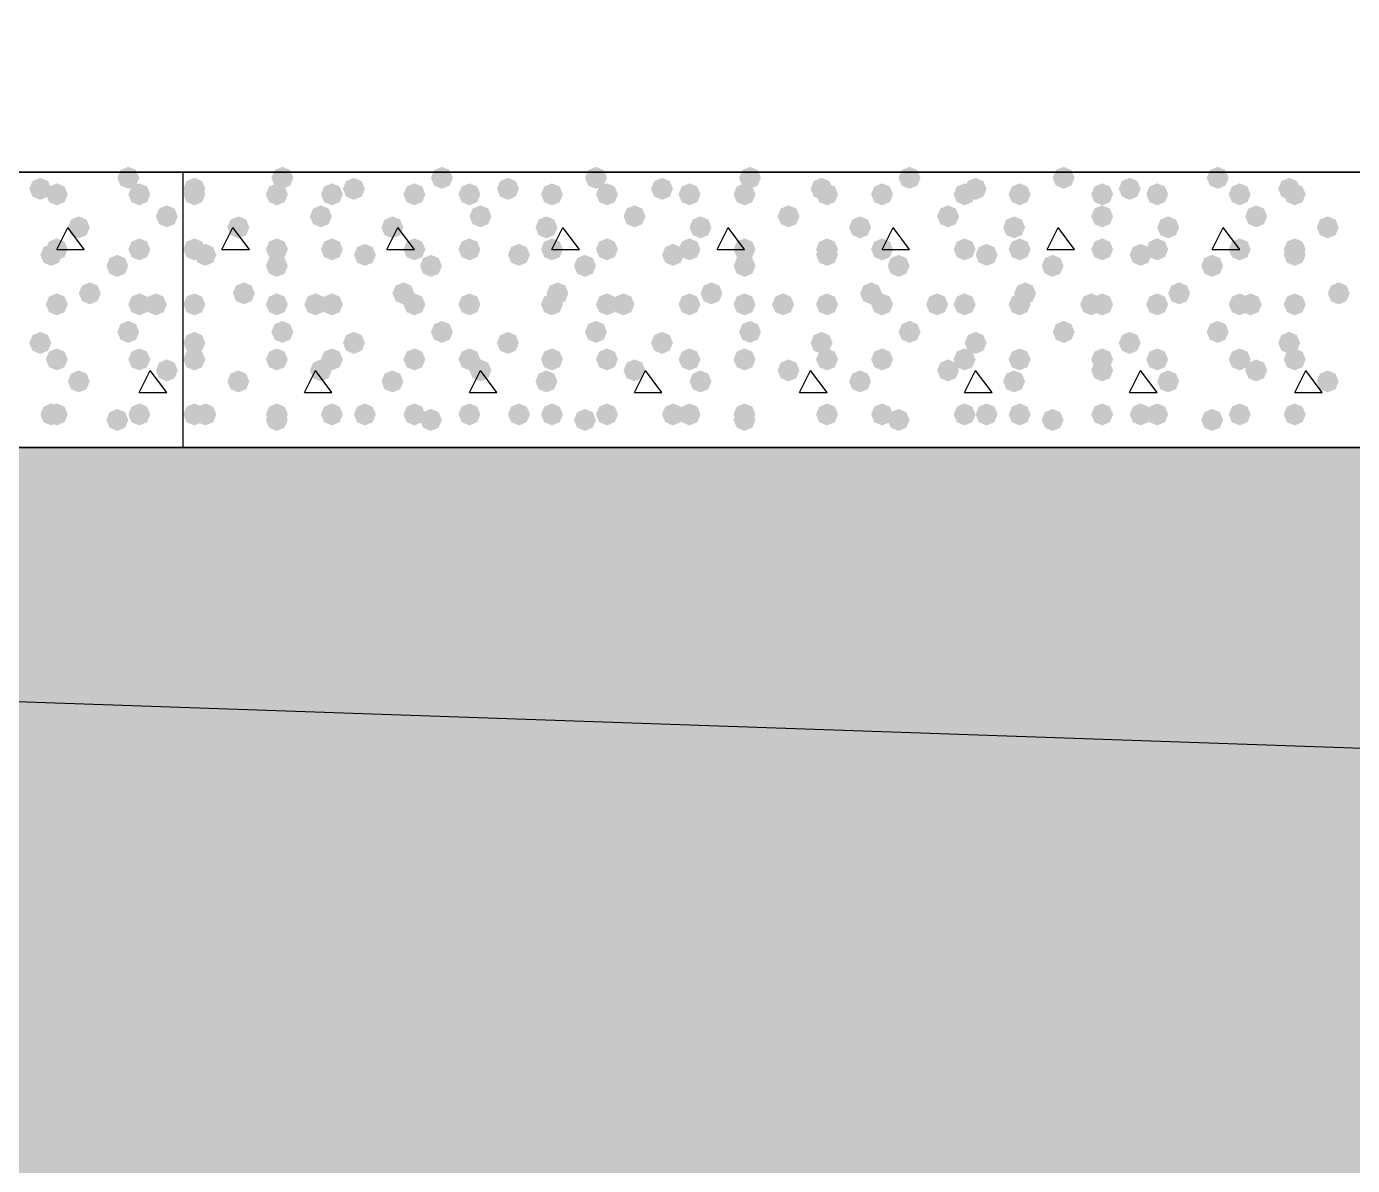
# Model space of a CAD drawing. Header units: millimetres. Extents: x 0 to 420, y 0 to 297.
# Drawn here: x 96.08 to 106.28, y 156.74 to 165.5 of the extents above; entities that cross this region are included whole.
import ezdxf

# ---------------------------------------------------------------- set-up
doc = ezdxf.new("R2010")
doc.units = ezdxf.units.MM
doc.layers.get('0').update_dxf_attribs({"linetype": 'CONTINUOUS'})

msp = doc.modelspace()

# ---------------------------------------------------------------- hatches: boundary and pattern name
at = {"true_color": 0x000007}
for points in [[(96.943333, 164.338), (96.918463, 164.278204), (96.858667, 164.253333), (96.798871, 164.278204), (96.774, 164.338), (96.798871, 164.397796), (96.858667, 164.422667), (96.918462, 164.397796)], [(96.266, 164.253333), (96.241129, 164.193537), (96.181333, 164.168667), (96.121537, 164.193537), (96.096667, 164.253333), (96.121537, 164.313129), (96.181333, 164.338), (96.241129, 164.313129)], [(96.393, 164.211), (96.368129, 164.151204), (96.308333, 164.126333), (96.248537, 164.151204), (96.223667, 164.211), (96.248537, 164.270796), (96.308333, 164.295667), (96.368129, 164.270796)], [(97.028, 164.211), (97.003129, 164.151204), (96.943333, 164.126333), (96.883537, 164.151204), (96.858667, 164.211), (96.883537, 164.270796), (96.943333, 164.295667), (97.003129, 164.270796)], [(97.239667, 164.041667), (97.214796, 163.981871), (97.155, 163.957), (97.095204, 163.981871), (97.070333, 164.041667), (97.095204, 164.101462), (97.155, 164.126333), (97.214796, 164.101463)], [(96.562333, 163.957), (96.537463, 163.897204), (96.477667, 163.872333), (96.417871, 163.897204), (96.393, 163.957), (96.417871, 164.016796), (96.477667, 164.041667), (96.537462, 164.016796)], [(96.393, 163.787667), (96.368129, 163.727871), (96.308333, 163.703), (96.248537, 163.727871), (96.223667, 163.787667), (96.248537, 163.847462), (96.308333, 163.872333), (96.368129, 163.847463)], [(97.028, 163.787667), (97.003129, 163.727871), (96.943333, 163.703), (96.883537, 163.727871), (96.858667, 163.787667), (96.883537, 163.847462), (96.943333, 163.872333), (97.003129, 163.847463)], [(96.350667, 163.745333), (96.325796, 163.685537), (96.266, 163.660667), (96.206204, 163.685537), (96.181333, 163.745333), (96.206204, 163.805129), (96.266, 163.83), (96.325796, 163.805129)], [(96.858667, 163.660667), (96.833796, 163.600871), (96.774, 163.576), (96.714204, 163.600871), (96.689333, 163.660667), (96.714204, 163.720462), (96.774, 163.745333), (96.833796, 163.720463)], [(96.393, 163.364333), (96.368129, 163.304537), (96.308333, 163.279667), (96.248537, 163.304537), (96.223667, 163.364333), (96.248537, 163.424129), (96.308333, 163.449), (96.368129, 163.424129)], [(96.647, 163.449), (96.622129, 163.389204), (96.562333, 163.364333), (96.502538, 163.389204), (96.477667, 163.449), (96.502537, 163.508796), (96.562333, 163.533667), (96.622129, 163.508796)], [(97.028, 163.364333), (97.003129, 163.304537), (96.943333, 163.279667), (96.883537, 163.304537), (96.858667, 163.364333), (96.883537, 163.424129), (96.943333, 163.449), (97.003129, 163.424129)], [(97.155, 163.364333), (97.130129, 163.304537), (97.070333, 163.279667), (97.010538, 163.304537), (96.985667, 163.364333), (97.010537, 163.424129), (97.070333, 163.449), (97.130129, 163.424129)], [(96.266, 163.068), (96.241129, 163.008204), (96.181333, 162.983333), (96.121537, 163.008204), (96.096667, 163.068), (96.121537, 163.127796), (96.181333, 163.152667), (96.241129, 163.127796)], [(96.943333, 163.152667), (96.918463, 163.092871), (96.858667, 163.068), (96.798871, 163.092871), (96.774, 163.152667), (96.798871, 163.212462), (96.858667, 163.237333), (96.918462, 163.212463)], [(96.393, 162.941), (96.368129, 162.881204), (96.308333, 162.856333), (96.248537, 162.881204), (96.223667, 162.941), (96.248537, 163.000796), (96.308333, 163.025667), (96.368129, 163.000796)], [(97.028, 162.941), (97.003129, 162.881204), (96.943333, 162.856333), (96.883537, 162.881204), (96.858667, 162.941), (96.883537, 163.000796), (96.943333, 163.025667), (97.003129, 163.000796)], [(97.239667, 162.856333), (97.214796, 162.796537), (97.155, 162.771667), (97.095204, 162.796537), (97.070333, 162.856333), (97.095204, 162.916129), (97.155, 162.941), (97.214796, 162.916129)], [(96.562333, 162.771667), (96.537463, 162.711871), (96.477667, 162.687), (96.417871, 162.711871), (96.393, 162.771667), (96.417871, 162.831462), (96.477667, 162.856333), (96.537462, 162.831463)], [(96.350667, 162.517667), (96.325796, 162.457871), (96.266, 162.433), (96.206204, 162.457871), (96.181333, 162.517667), (96.206204, 162.577462), (96.266, 162.602333), (96.325796, 162.577463)], [(96.393, 162.517667), (96.368129, 162.457871), (96.308333, 162.433), (96.248537, 162.457871), (96.223667, 162.517667), (96.248537, 162.577462), (96.308333, 162.602333), (96.368129, 162.577463)], [(96.858667, 162.475333), (96.833796, 162.415537), (96.774, 162.390667), (96.714204, 162.415537), (96.689333, 162.475333), (96.714204, 162.535129), (96.774, 162.56), (96.833796, 162.535129)], [(97.028, 162.517667), (97.003129, 162.457871), (96.943333, 162.433), (96.883537, 162.457871), (96.858667, 162.517667), (96.883537, 162.577462), (96.943333, 162.602333), (97.003129, 162.577463)]]:
    msp.add_hatch(color=0, dxfattribs=at).paths.add_polyline_path(points, flags=0)
at = {"true_color": 0x000008}
for points in [[(98.128667, 164.338), (98.103796, 164.278204), (98.044, 164.253333), (97.984204, 164.278204), (97.959333, 164.338), (97.984204, 164.397796), (98.044, 164.422667), (98.103796, 164.397796)], [(99.356333, 164.338), (99.331463, 164.278204), (99.271667, 164.253333), (99.211871, 164.278204), (99.187, 164.338), (99.211871, 164.397796), (99.271667, 164.422667), (99.331462, 164.397796)], [(100.541667, 164.338), (100.516796, 164.278204), (100.457, 164.253333), (100.397204, 164.278204), (100.372333, 164.338), (100.397204, 164.397796), (100.457, 164.422667), (100.516796, 164.397796)], [(101.727, 164.338), (101.702129, 164.278204), (101.642333, 164.253333), (101.582538, 164.278204), (101.557667, 164.338), (101.582537, 164.397796), (101.642333, 164.422667), (101.702129, 164.397796)], [(102.954667, 164.338), (102.929796, 164.278204), (102.87, 164.253333), (102.810204, 164.278204), (102.785333, 164.338), (102.810204, 164.397796), (102.87, 164.422667), (102.929796, 164.397796)], [(104.14, 164.338), (104.115129, 164.278204), (104.055333, 164.253333), (103.995538, 164.278204), (103.970667, 164.338), (103.995537, 164.397796), (104.055333, 164.422667), (104.115129, 164.397796)], [(105.325333, 164.338), (105.300463, 164.278204), (105.240667, 164.253333), (105.180871, 164.278204), (105.156, 164.338), (105.180871, 164.397796), (105.240667, 164.422667), (105.300462, 164.397796)], [(97.451333, 164.253333), (97.426463, 164.193537), (97.366667, 164.168667), (97.306871, 164.193537), (97.282, 164.253333), (97.306871, 164.313129), (97.366667, 164.338), (97.426462, 164.313129)], [(97.451333, 164.211), (97.426463, 164.151204), (97.366667, 164.126333), (97.306871, 164.151204), (97.282, 164.211), (97.306871, 164.270796), (97.366667, 164.295667), (97.426462, 164.270796)], [(98.086333, 164.211), (98.061462, 164.151204), (98.001667, 164.126333), (97.941871, 164.151204), (97.917, 164.211), (97.941871, 164.270796), (98.001667, 164.295667), (98.061462, 164.270796)], [(98.509667, 164.211), (98.484796, 164.151204), (98.425, 164.126333), (98.365204, 164.151204), (98.340333, 164.211), (98.365204, 164.270796), (98.425, 164.295667), (98.484796, 164.270796)], [(98.679, 164.253333), (98.654129, 164.193537), (98.594333, 164.168667), (98.534538, 164.193537), (98.509667, 164.253333), (98.534537, 164.313129), (98.594333, 164.338), (98.654129, 164.313129)], [(99.144667, 164.211), (99.119796, 164.151204), (99.06, 164.126333), (99.000204, 164.151204), (98.975333, 164.211), (99.000204, 164.270796), (99.06, 164.295667), (99.119796, 164.270796)], [(99.568, 164.211), (99.543129, 164.151204), (99.483333, 164.126333), (99.423537, 164.151204), (99.398667, 164.211), (99.423537, 164.270796), (99.483333, 164.295667), (99.543129, 164.270796)], [(99.864333, 164.253333), (99.839462, 164.193537), (99.779667, 164.168667), (99.719871, 164.193537), (99.695, 164.253333), (99.719871, 164.313129), (99.779667, 164.338), (99.839462, 164.313129)], [(100.203, 164.211), (100.178129, 164.151204), (100.118333, 164.126333), (100.058538, 164.151204), (100.033667, 164.211), (100.058537, 164.270796), (100.118333, 164.295667), (100.178129, 164.270796)], [(100.626333, 164.211), (100.601463, 164.151204), (100.541667, 164.126333), (100.481871, 164.151204), (100.457, 164.211), (100.481871, 164.270796), (100.541667, 164.295667), (100.601462, 164.270796)], [(101.049667, 164.253333), (101.024796, 164.193537), (100.965, 164.168667), (100.905204, 164.193537), (100.880333, 164.253333), (100.905204, 164.313129), (100.965, 164.338), (101.024796, 164.313129)], [(101.261333, 164.211), (101.236463, 164.151204), (101.176667, 164.126333), (101.116871, 164.151204), (101.092, 164.211), (101.116871, 164.270796), (101.176667, 164.295667), (101.236462, 164.270796)], [(101.684667, 164.211), (101.659796, 164.151204), (101.6, 164.126333), (101.540204, 164.151204), (101.515333, 164.211), (101.540204, 164.270796), (101.6, 164.295667), (101.659796, 164.270796)], [(102.277333, 164.253333), (102.252463, 164.193537), (102.192667, 164.168667), (102.132871, 164.193537), (102.108, 164.253333), (102.132871, 164.313129), (102.192667, 164.338), (102.252462, 164.313129)], [(102.319667, 164.211), (102.294796, 164.151204), (102.235, 164.126333), (102.175204, 164.151204), (102.150333, 164.211), (102.175204, 164.270796), (102.235, 164.295667), (102.294796, 164.270796)], [(102.743, 164.211), (102.718129, 164.151204), (102.658333, 164.126333), (102.598537, 164.151204), (102.573667, 164.211), (102.598537, 164.270796), (102.658333, 164.295667), (102.718129, 164.270796)], [(103.378, 164.211), (103.353129, 164.151204), (103.293333, 164.126333), (103.233538, 164.151204), (103.208667, 164.211), (103.233537, 164.270796), (103.293333, 164.295667), (103.353129, 164.270796)], [(103.462667, 164.253333), (103.437796, 164.193537), (103.378, 164.168667), (103.318204, 164.193537), (103.293333, 164.253333), (103.318204, 164.313129), (103.378, 164.338), (103.437796, 164.313129)], [(103.801333, 164.211), (103.776462, 164.151204), (103.716667, 164.126333), (103.656871, 164.151204), (103.632, 164.211), (103.656871, 164.270796), (103.716667, 164.295667), (103.776462, 164.270796)], [(104.436333, 164.211), (104.411463, 164.151204), (104.351667, 164.126333), (104.291871, 164.151204), (104.267, 164.211), (104.291871, 164.270796), (104.351667, 164.295667), (104.411462, 164.270796)], [(104.648, 164.253333), (104.623129, 164.193537), (104.563333, 164.168667), (104.503537, 164.193537), (104.478667, 164.253333), (104.503537, 164.313129), (104.563333, 164.338), (104.623129, 164.313129)], [(104.859667, 164.211), (104.834796, 164.151204), (104.775, 164.126333), (104.715204, 164.151204), (104.690333, 164.211), (104.715204, 164.270796), (104.775, 164.295667), (104.834796, 164.270796)], [(105.494667, 164.211), (105.469796, 164.151204), (105.41, 164.126333), (105.350204, 164.151204), (105.325333, 164.211), (105.350204, 164.270796), (105.41, 164.295667), (105.469796, 164.270796)], [(105.875667, 164.253333), (105.850796, 164.193537), (105.791, 164.168667), (105.731204, 164.193537), (105.706333, 164.253333), (105.731204, 164.313129), (105.791, 164.338), (105.850796, 164.313129)], [(105.918, 164.211), (105.893129, 164.151204), (105.833333, 164.126333), (105.773537, 164.151204), (105.748667, 164.211), (105.773537, 164.270796), (105.833333, 164.295667), (105.893129, 164.270796)], [(98.425, 164.041667), (98.400129, 163.981871), (98.340333, 163.957), (98.280538, 163.981871), (98.255667, 164.041667), (98.280537, 164.101462), (98.340333, 164.126333), (98.400129, 164.101463)], [(99.652667, 164.041667), (99.627796, 163.981871), (99.568, 163.957), (99.508204, 163.981871), (99.483333, 164.041667), (99.508204, 164.101462), (99.568, 164.126333), (99.627796, 164.101463)], [(100.838, 164.041667), (100.813129, 163.981871), (100.753333, 163.957), (100.693537, 163.981871), (100.668667, 164.041667), (100.693537, 164.101462), (100.753333, 164.126333), (100.813129, 164.101463)], [(102.023333, 164.041667), (101.998463, 163.981871), (101.938667, 163.957), (101.878871, 163.981871), (101.854, 164.041667), (101.878871, 164.101462), (101.938667, 164.126333), (101.998462, 164.101463)], [(103.251, 164.041667), (103.226129, 163.981871), (103.166333, 163.957), (103.106537, 163.981871), (103.081667, 164.041667), (103.106537, 164.101462), (103.166333, 164.126333), (103.226129, 164.101463)], [(104.436333, 164.041667), (104.411463, 163.981871), (104.351667, 163.957), (104.291871, 163.981871), (104.267, 164.041667), (104.291871, 164.101462), (104.351667, 164.126333), (104.411462, 164.101463)], [(105.621667, 164.041667), (105.596796, 163.981871), (105.537, 163.957), (105.477204, 163.981871), (105.452333, 164.041667), (105.477204, 164.101462), (105.537, 164.126333), (105.596796, 164.101463)], [(97.79, 163.957), (97.765129, 163.897204), (97.705333, 163.872333), (97.645538, 163.897204), (97.620667, 163.957), (97.645537, 164.016796), (97.705333, 164.041667), (97.765129, 164.016796)], [(98.975333, 163.957), (98.950463, 163.897204), (98.890667, 163.872333), (98.830871, 163.897204), (98.806, 163.957), (98.830871, 164.016796), (98.890667, 164.041667), (98.950462, 164.016796)], [(100.160667, 163.957), (100.135796, 163.897204), (100.076, 163.872333), (100.016204, 163.897204), (99.991333, 163.957), (100.016204, 164.016796), (100.076, 164.041667), (100.135796, 164.016796)], [(101.346, 163.957), (101.321129, 163.897204), (101.261333, 163.872333), (101.201537, 163.897204), (101.176667, 163.957), (101.201537, 164.016796), (101.261333, 164.041667), (101.321129, 164.016796)], [(102.573667, 163.957), (102.548796, 163.897204), (102.489, 163.872333), (102.429204, 163.897204), (102.404333, 163.957), (102.429204, 164.016796), (102.489, 164.041667), (102.548796, 164.016796)], [(103.759, 163.957), (103.734129, 163.897204), (103.674333, 163.872333), (103.614538, 163.897204), (103.589667, 163.957), (103.614537, 164.016796), (103.674333, 164.041667), (103.734129, 164.016796)], [(104.944333, 163.957), (104.919462, 163.897204), (104.859667, 163.872333), (104.799871, 163.897204), (104.775, 163.957), (104.799871, 164.016796), (104.859667, 164.041667), (104.919462, 164.016796)], [(106.172, 163.957), (106.147129, 163.897204), (106.087333, 163.872333), (106.027538, 163.897204), (106.002667, 163.957), (106.027537, 164.016796), (106.087333, 164.041667), (106.147129, 164.016796)], [(97.451333, 163.787667), (97.426463, 163.727871), (97.366667, 163.703), (97.306871, 163.727871), (97.282, 163.787667), (97.306871, 163.847462), (97.366667, 163.872333), (97.426462, 163.847463)], [(98.086333, 163.787667), (98.061462, 163.727871), (98.001667, 163.703), (97.941871, 163.727871), (97.917, 163.787667), (97.941871, 163.847462), (98.001667, 163.872333), (98.061462, 163.847463)], [(98.509667, 163.787667), (98.484796, 163.727871), (98.425, 163.703), (98.365204, 163.727871), (98.340333, 163.787667), (98.365204, 163.847462), (98.425, 163.872333), (98.484796, 163.847463)], [(99.144667, 163.787667), (99.119796, 163.727871), (99.06, 163.703), (99.000204, 163.727871), (98.975333, 163.787667), (99.000204, 163.847462), (99.06, 163.872333), (99.119796, 163.847463)], [(99.568, 163.787667), (99.543129, 163.727871), (99.483333, 163.703), (99.423537, 163.727871), (99.398667, 163.787667), (99.423537, 163.847462), (99.483333, 163.872333), (99.543129, 163.847463)], [(100.203, 163.787667), (100.178129, 163.727871), (100.118333, 163.703), (100.058538, 163.727871), (100.033667, 163.787667), (100.058537, 163.847462), (100.118333, 163.872333), (100.178129, 163.847463)], [(100.626333, 163.787667), (100.601463, 163.727871), (100.541667, 163.703), (100.481871, 163.727871), (100.457, 163.787667), (100.481871, 163.847462), (100.541667, 163.872333), (100.601462, 163.847463)], [(101.261333, 163.787667), (101.236463, 163.727871), (101.176667, 163.703), (101.116871, 163.727871), (101.092, 163.787667), (101.116871, 163.847462), (101.176667, 163.872333), (101.236462, 163.847463)], [(101.684667, 163.787667), (101.659796, 163.727871), (101.6, 163.703), (101.540204, 163.727871), (101.515333, 163.787667), (101.540204, 163.847462), (101.6, 163.872333), (101.659796, 163.847463)], [(102.319667, 163.787667), (102.294796, 163.727871), (102.235, 163.703), (102.175204, 163.727871), (102.150333, 163.787667), (102.175204, 163.847462), (102.235, 163.872333), (102.294796, 163.847463)], [(102.743, 163.787667), (102.718129, 163.727871), (102.658333, 163.703), (102.598537, 163.727871), (102.573667, 163.787667), (102.598537, 163.847462), (102.658333, 163.872333), (102.718129, 163.847463)], [(103.378, 163.787667), (103.353129, 163.727871), (103.293333, 163.703), (103.233538, 163.727871), (103.208667, 163.787667), (103.233537, 163.847462), (103.293333, 163.872333), (103.353129, 163.847463)], [(103.801333, 163.787667), (103.776462, 163.727871), (103.716667, 163.703), (103.656871, 163.727871), (103.632, 163.787667), (103.656871, 163.847462), (103.716667, 163.872333), (103.776462, 163.847463)], [(104.436333, 163.787667), (104.411463, 163.727871), (104.351667, 163.703), (104.291871, 163.727871), (104.267, 163.787667), (104.291871, 163.847462), (104.351667, 163.872333), (104.411462, 163.847463)], [(104.859667, 163.787667), (104.834796, 163.727871), (104.775, 163.703), (104.715204, 163.727871), (104.690333, 163.787667), (104.715204, 163.847462), (104.775, 163.872333), (104.834796, 163.847463)], [(105.494667, 163.787667), (105.469796, 163.727871), (105.41, 163.703), (105.350204, 163.727871), (105.325333, 163.787667), (105.350204, 163.847462), (105.41, 163.872333), (105.469796, 163.847463)], [(105.918, 163.787667), (105.893129, 163.727871), (105.833333, 163.703), (105.773537, 163.727871), (105.748667, 163.787667), (105.773537, 163.847462), (105.833333, 163.872333), (105.893129, 163.847463)], [(97.536, 163.745333), (97.511129, 163.685537), (97.451333, 163.660667), (97.391537, 163.685537), (97.366667, 163.745333), (97.391537, 163.805129), (97.451333, 163.83), (97.511129, 163.805129)], [(98.763667, 163.745333), (98.738796, 163.685537), (98.679, 163.660667), (98.619204, 163.685537), (98.594333, 163.745333), (98.619204, 163.805129), (98.679, 163.83), (98.738796, 163.805129)], [(99.949, 163.745333), (99.924129, 163.685537), (99.864333, 163.660667), (99.804538, 163.685537), (99.779667, 163.745333), (99.804537, 163.805129), (99.864333, 163.83), (99.924129, 163.805129)], [(101.134333, 163.745333), (101.109462, 163.685537), (101.049667, 163.660667), (100.989871, 163.685537), (100.965, 163.745333), (100.989871, 163.805129), (101.049667, 163.83), (101.109462, 163.805129)], [(102.319667, 163.745333), (102.294796, 163.685537), (102.235, 163.660667), (102.175204, 163.685537), (102.150333, 163.745333), (102.175204, 163.805129), (102.235, 163.83), (102.294796, 163.805129)], [(103.547333, 163.745333), (103.522463, 163.685537), (103.462667, 163.660667), (103.402871, 163.685537), (103.378, 163.745333), (103.402871, 163.805129), (103.462667, 163.83), (103.522462, 163.805129)], [(104.732667, 163.745333), (104.707796, 163.685537), (104.648, 163.660667), (104.588204, 163.685537), (104.563333, 163.745333), (104.588204, 163.805129), (104.648, 163.83), (104.707796, 163.805129)], [(105.918, 163.745333), (105.893129, 163.685537), (105.833333, 163.660667), (105.773537, 163.685537), (105.748667, 163.745333), (105.773537, 163.805129), (105.833333, 163.83), (105.893129, 163.805129)], [(98.086333, 163.660667), (98.061462, 163.600871), (98.001667, 163.576), (97.941871, 163.600871), (97.917, 163.660667), (97.941871, 163.720462), (98.001667, 163.745333), (98.061462, 163.720463)], [(99.271667, 163.660667), (99.246796, 163.600871), (99.187, 163.576), (99.127204, 163.600871), (99.102333, 163.660667), (99.127204, 163.720462), (99.187, 163.745333), (99.246796, 163.720463)], [(100.457, 163.660667), (100.432129, 163.600871), (100.372333, 163.576), (100.312538, 163.600871), (100.287667, 163.660667), (100.312537, 163.720462), (100.372333, 163.745333), (100.432129, 163.720463)], [(101.684667, 163.660667), (101.659796, 163.600871), (101.6, 163.576), (101.540204, 163.600871), (101.515333, 163.660667), (101.540204, 163.720462), (101.6, 163.745333), (101.659796, 163.720463)], [(102.87, 163.660667), (102.845129, 163.600871), (102.785333, 163.576), (102.725538, 163.600871), (102.700667, 163.660667), (102.725537, 163.720462), (102.785333, 163.745333), (102.845129, 163.720463)], [(104.055333, 163.660667), (104.030463, 163.600871), (103.970667, 163.576), (103.910871, 163.600871), (103.886, 163.660667), (103.910871, 163.720462), (103.970667, 163.745333), (104.030462, 163.720463)], [(105.283, 163.660667), (105.258129, 163.600871), (105.198333, 163.576), (105.138538, 163.600871), (105.113667, 163.660667), (105.138537, 163.720462), (105.198333, 163.745333), (105.258129, 163.720463)], [(97.451333, 163.364333), (97.426463, 163.304537), (97.366667, 163.279667), (97.306871, 163.304537), (97.282, 163.364333), (97.306871, 163.424129), (97.366667, 163.449), (97.426462, 163.424129)], [(97.832333, 163.449), (97.807463, 163.389204), (97.747667, 163.364333), (97.687871, 163.389204), (97.663, 163.449), (97.687871, 163.508796), (97.747667, 163.533667), (97.807462, 163.508796)], [(98.086333, 163.364333), (98.061462, 163.304537), (98.001667, 163.279667), (97.941871, 163.304537), (97.917, 163.364333), (97.941871, 163.424129), (98.001667, 163.449), (98.061462, 163.424129)], [(98.382667, 163.364333), (98.357796, 163.304537), (98.298, 163.279667), (98.238204, 163.304537), (98.213333, 163.364333), (98.238204, 163.424129), (98.298, 163.449), (98.357796, 163.424129)], [(98.509667, 163.364333), (98.484796, 163.304537), (98.425, 163.279667), (98.365204, 163.304537), (98.340333, 163.364333), (98.365204, 163.424129), (98.425, 163.449), (98.484796, 163.424129)], [(99.06, 163.449), (99.035129, 163.389204), (98.975333, 163.364333), (98.915538, 163.389204), (98.890667, 163.449), (98.915537, 163.508796), (98.975333, 163.533667), (99.035129, 163.508796)], [(99.144667, 163.364333), (99.119796, 163.304537), (99.06, 163.279667), (99.000204, 163.304537), (98.975333, 163.364333), (99.000204, 163.424129), (99.06, 163.449), (99.119796, 163.424129)], [(99.568, 163.364333), (99.543129, 163.304537), (99.483333, 163.279667), (99.423537, 163.304537), (99.398667, 163.364333), (99.423537, 163.424129), (99.483333, 163.449), (99.543129, 163.424129)], [(99.568, 163.364333), (99.543129, 163.304537), (99.483333, 163.279667), (99.423537, 163.304537), (99.398667, 163.364333), (99.423537, 163.424129), (99.483333, 163.449), (99.543129, 163.424129)], [(100.203, 163.364333), (100.178129, 163.304537), (100.118333, 163.279667), (100.058538, 163.304537), (100.033667, 163.364333), (100.058537, 163.424129), (100.118333, 163.449), (100.178129, 163.424129)], [(100.245333, 163.449), (100.220463, 163.389204), (100.160667, 163.364333), (100.100871, 163.389204), (100.076, 163.449), (100.100871, 163.508796), (100.160667, 163.533667), (100.220462, 163.508796)], [(100.626333, 163.364333), (100.601463, 163.304537), (100.541667, 163.279667), (100.481871, 163.304537), (100.457, 163.364333), (100.481871, 163.424129), (100.541667, 163.449), (100.601462, 163.424129)], [(100.753333, 163.364333), (100.728463, 163.304537), (100.668667, 163.279667), (100.608871, 163.304537), (100.584, 163.364333), (100.608871, 163.424129), (100.668667, 163.449), (100.728462, 163.424129)], [(101.261333, 163.364333), (101.236463, 163.304537), (101.176667, 163.279667), (101.116871, 163.304537), (101.092, 163.364333), (101.116871, 163.424129), (101.176667, 163.449), (101.236462, 163.424129)], [(101.430667, 163.449), (101.405796, 163.389204), (101.346, 163.364333), (101.286204, 163.389204), (101.261333, 163.449), (101.286204, 163.508796), (101.346, 163.533667), (101.405796, 163.508796)], [(101.684667, 163.364333), (101.659796, 163.304537), (101.6, 163.279667), (101.540204, 163.304537), (101.515333, 163.364333), (101.540204, 163.424129), (101.6, 163.449), (101.659796, 163.424129)], [(101.981, 163.364333), (101.956129, 163.304537), (101.896333, 163.279667), (101.836537, 163.304537), (101.811667, 163.364333), (101.836537, 163.424129), (101.896333, 163.449), (101.956129, 163.424129)], [(102.319667, 163.364333), (102.294796, 163.304537), (102.235, 163.279667), (102.175204, 163.304537), (102.150333, 163.364333), (102.175204, 163.424129), (102.235, 163.449), (102.294796, 163.424129)], [(102.658333, 163.449), (102.633463, 163.389204), (102.573667, 163.364333), (102.513871, 163.389204), (102.489, 163.449), (102.513871, 163.508796), (102.573667, 163.533667), (102.633462, 163.508796)], [(102.743, 163.364333), (102.718129, 163.304537), (102.658333, 163.279667), (102.598537, 163.304537), (102.573667, 163.364333), (102.598537, 163.424129), (102.658333, 163.449), (102.718129, 163.424129)], [(103.166333, 163.364333), (103.141462, 163.304537), (103.081667, 163.279667), (103.021871, 163.304537), (102.997, 163.364333), (103.021871, 163.424129), (103.081667, 163.449), (103.141462, 163.424129)], [(103.378, 163.364333), (103.353129, 163.304537), (103.293333, 163.279667), (103.233538, 163.304537), (103.208667, 163.364333), (103.233537, 163.424129), (103.293333, 163.449), (103.353129, 163.424129)], [(103.801333, 163.364333), (103.776462, 163.304537), (103.716667, 163.279667), (103.656871, 163.304537), (103.632, 163.364333), (103.656871, 163.424129), (103.716667, 163.449), (103.776462, 163.424129)], [(103.843667, 163.449), (103.818796, 163.389204), (103.759, 163.364333), (103.699204, 163.389204), (103.674333, 163.449), (103.699204, 163.508796), (103.759, 163.533667), (103.818796, 163.508796)], [(104.351667, 163.364333), (104.326796, 163.304537), (104.267, 163.279667), (104.207204, 163.304537), (104.182333, 163.364333), (104.207204, 163.424129), (104.267, 163.449), (104.326796, 163.424129)], [(104.436333, 163.364333), (104.411463, 163.304537), (104.351667, 163.279667), (104.291871, 163.304537), (104.267, 163.364333), (104.291871, 163.424129), (104.351667, 163.449), (104.411462, 163.424129)], [(104.859667, 163.364333), (104.834796, 163.304537), (104.775, 163.279667), (104.715204, 163.304537), (104.690333, 163.364333), (104.715204, 163.424129), (104.775, 163.449), (104.834796, 163.424129)], [(105.029, 163.449), (105.004129, 163.389204), (104.944333, 163.364333), (104.884538, 163.389204), (104.859667, 163.449), (104.884537, 163.508796), (104.944333, 163.533667), (105.004129, 163.508796)], [(105.494667, 163.364333), (105.469796, 163.304537), (105.41, 163.279667), (105.350204, 163.304537), (105.325333, 163.364333), (105.350204, 163.424129), (105.41, 163.449), (105.469796, 163.424129)], [(105.579333, 163.364333), (105.554462, 163.304537), (105.494667, 163.279667), (105.434871, 163.304537), (105.41, 163.364333), (105.434871, 163.424129), (105.494667, 163.449), (105.554462, 163.424129)], [(105.918, 163.364333), (105.893129, 163.304537), (105.833333, 163.279667), (105.773537, 163.304537), (105.748667, 163.364333), (105.773537, 163.424129), (105.833333, 163.449), (105.893129, 163.424129)], [(106.256667, 163.449), (106.231796, 163.389204), (106.172, 163.364333), (106.112204, 163.389204), (106.087333, 163.449), (106.112204, 163.508796), (106.172, 163.533667), (106.231796, 163.508796)], [(97.451333, 163.068), (97.426463, 163.008204), (97.366667, 162.983333), (97.306871, 163.008204), (97.282, 163.068), (97.306871, 163.127796), (97.366667, 163.152667), (97.426462, 163.127796)], [(98.128667, 163.152667), (98.103796, 163.092871), (98.044, 163.068), (97.984204, 163.092871), (97.959333, 163.152667), (97.984204, 163.212462), (98.044, 163.237333), (98.103796, 163.212463)], [(98.679, 163.068), (98.654129, 163.008204), (98.594333, 162.983333), (98.534538, 163.008204), (98.509667, 163.068), (98.534537, 163.127796), (98.594333, 163.152667), (98.654129, 163.127796)], [(99.356333, 163.152667), (99.331463, 163.092871), (99.271667, 163.068), (99.211871, 163.092871), (99.187, 163.152667), (99.211871, 163.212462), (99.271667, 163.237333), (99.331462, 163.212463)], [(99.864333, 163.068), (99.839462, 163.008204), (99.779667, 162.983333), (99.719871, 163.008204), (99.695, 163.068), (99.719871, 163.127796), (99.779667, 163.152667), (99.839462, 163.127796)], [(100.541667, 163.152667), (100.516796, 163.092871), (100.457, 163.068), (100.397204, 163.092871), (100.372333, 163.152667), (100.397204, 163.212462), (100.457, 163.237333), (100.516796, 163.212463)], [(101.049667, 163.068), (101.024796, 163.008204), (100.965, 162.983333), (100.905204, 163.008204), (100.880333, 163.068), (100.905204, 163.127796), (100.965, 163.152667), (101.024796, 163.127796)], [(101.727, 163.152667), (101.702129, 163.092871), (101.642333, 163.068), (101.582538, 163.092871), (101.557667, 163.152667), (101.582537, 163.212462), (101.642333, 163.237333), (101.702129, 163.212463)], [(102.277333, 163.068), (102.252463, 163.008204), (102.192667, 162.983333), (102.132871, 163.008204), (102.108, 163.068), (102.132871, 163.127796), (102.192667, 163.152667), (102.252462, 163.127796)], [(102.954667, 163.152667), (102.929796, 163.092871), (102.87, 163.068), (102.810204, 163.092871), (102.785333, 163.152667), (102.810204, 163.212462), (102.87, 163.237333), (102.929796, 163.212463)], [(103.462667, 163.068), (103.437796, 163.008204), (103.378, 162.983333), (103.318204, 163.008204), (103.293333, 163.068), (103.318204, 163.127796), (103.378, 163.152667), (103.437796, 163.127796)], [(104.14, 163.152667), (104.115129, 163.092871), (104.055333, 163.068), (103.995538, 163.092871), (103.970667, 163.152667), (103.995537, 163.212462), (104.055333, 163.237333), (104.115129, 163.212463)], [(104.648, 163.068), (104.623129, 163.008204), (104.563333, 162.983333), (104.503537, 163.008204), (104.478667, 163.068), (104.503537, 163.127796), (104.563333, 163.152667), (104.623129, 163.127796)], [(105.325333, 163.152667), (105.300463, 163.092871), (105.240667, 163.068), (105.180871, 163.092871), (105.156, 163.152667), (105.180871, 163.212462), (105.240667, 163.237333), (105.300462, 163.212463)], [(105.875667, 163.068), (105.850796, 163.008204), (105.791, 162.983333), (105.731204, 163.008204), (105.706333, 163.068), (105.731204, 163.127796), (105.791, 163.152667), (105.850796, 163.127796)], [(97.451333, 162.941), (97.426463, 162.881204), (97.366667, 162.856333), (97.306871, 162.881204), (97.282, 162.941), (97.306871, 163.000796), (97.366667, 163.025667), (97.426462, 163.000796)], [(98.086333, 162.941), (98.061462, 162.881204), (98.001667, 162.856333), (97.941871, 162.881204), (97.917, 162.941), (97.941871, 163.000796), (98.001667, 163.025667), (98.061462, 163.000796)], [(98.425, 162.856333), (98.400129, 162.796537), (98.340333, 162.771667), (98.280538, 162.796537), (98.255667, 162.856333), (98.280537, 162.916129), (98.340333, 162.941), (98.400129, 162.916129)], [(98.509667, 162.941), (98.484796, 162.881204), (98.425, 162.856333), (98.365204, 162.881204), (98.340333, 162.941), (98.365204, 163.000796), (98.425, 163.025667), (98.484796, 163.000796)], [(99.144667, 162.941), (99.119796, 162.881204), (99.06, 162.856333), (99.000204, 162.881204), (98.975333, 162.941), (99.000204, 163.000796), (99.06, 163.025667), (99.119796, 163.000796)], [(99.568, 162.941), (99.543129, 162.881204), (99.483333, 162.856333), (99.423537, 162.881204), (99.398667, 162.941), (99.423537, 163.000796), (99.483333, 163.025667), (99.543129, 163.000796)], [(99.652667, 162.856333), (99.627796, 162.796537), (99.568, 162.771667), (99.508204, 162.796537), (99.483333, 162.856333), (99.508204, 162.916129), (99.568, 162.941), (99.627796, 162.916129)], [(100.203, 162.941), (100.178129, 162.881204), (100.118333, 162.856333), (100.058538, 162.881204), (100.033667, 162.941), (100.058537, 163.000796), (100.118333, 163.025667), (100.178129, 163.000796)], [(100.626333, 162.941), (100.601463, 162.881204), (100.541667, 162.856333), (100.481871, 162.881204), (100.457, 162.941), (100.481871, 163.000796), (100.541667, 163.025667), (100.601462, 163.000796)], [(100.838, 162.856333), (100.813129, 162.796537), (100.753333, 162.771667), (100.693537, 162.796537), (100.668667, 162.856333), (100.693537, 162.916129), (100.753333, 162.941), (100.813129, 162.916129)], [(101.261333, 162.941), (101.236463, 162.881204), (101.176667, 162.856333), (101.116871, 162.881204), (101.092, 162.941), (101.116871, 163.000796), (101.176667, 163.025667), (101.236462, 163.000796)], [(101.684667, 162.941), (101.659796, 162.881204), (101.6, 162.856333), (101.540204, 162.881204), (101.515333, 162.941), (101.540204, 163.000796), (101.6, 163.025667), (101.659796, 163.000796)], [(102.023333, 162.856333), (101.998463, 162.796537), (101.938667, 162.771667), (101.878871, 162.796537), (101.854, 162.856333), (101.878871, 162.916129), (101.938667, 162.941), (101.998462, 162.916129)], [(102.319667, 162.941), (102.294796, 162.881204), (102.235, 162.856333), (102.175204, 162.881204), (102.150333, 162.941), (102.175204, 163.000796), (102.235, 163.025667), (102.294796, 163.000796)], [(102.743, 162.941), (102.718129, 162.881204), (102.658333, 162.856333), (102.598537, 162.881204), (102.573667, 162.941), (102.598537, 163.000796), (102.658333, 163.025667), (102.718129, 163.000796)], [(103.251, 162.856333), (103.226129, 162.796537), (103.166333, 162.771667), (103.106537, 162.796537), (103.081667, 162.856333), (103.106537, 162.916129), (103.166333, 162.941), (103.226129, 162.916129)], [(103.378, 162.941), (103.353129, 162.881204), (103.293333, 162.856333), (103.233538, 162.881204), (103.208667, 162.941), (103.233537, 163.000796), (103.293333, 163.025667), (103.353129, 163.000796)], [(103.801333, 162.941), (103.776462, 162.881204), (103.716667, 162.856333), (103.656871, 162.881204), (103.632, 162.941), (103.656871, 163.000796), (103.716667, 163.025667), (103.776462, 163.000796)], [(104.436333, 162.941), (104.411463, 162.881204), (104.351667, 162.856333), (104.291871, 162.881204), (104.267, 162.941), (104.291871, 163.000796), (104.351667, 163.025667), (104.411462, 163.000796)], [(104.436333, 162.856333), (104.411463, 162.796537), (104.351667, 162.771667), (104.291871, 162.796537), (104.267, 162.856333), (104.291871, 162.916129), (104.351667, 162.941), (104.411462, 162.916129)], [(104.859667, 162.941), (104.834796, 162.881204), (104.775, 162.856333), (104.715204, 162.881204), (104.690333, 162.941), (104.715204, 163.000796), (104.775, 163.025667), (104.834796, 163.000796)], [(105.494667, 162.941), (105.469796, 162.881204), (105.41, 162.856333), (105.350204, 162.881204), (105.325333, 162.941), (105.350204, 163.000796), (105.41, 163.025667), (105.469796, 163.000796)], [(105.621667, 162.856333), (105.596796, 162.796537), (105.537, 162.771667), (105.477204, 162.796537), (105.452333, 162.856333), (105.477204, 162.916129), (105.537, 162.941), (105.596796, 162.916129)], [(105.918, 162.941), (105.893129, 162.881204), (105.833333, 162.856333), (105.773537, 162.881204), (105.748667, 162.941), (105.773537, 163.000796), (105.833333, 163.025667), (105.893129, 163.000796)], [(97.79, 162.771667), (97.765129, 162.711871), (97.705333, 162.687), (97.645538, 162.711871), (97.620667, 162.771667), (97.645537, 162.831462), (97.705333, 162.856333), (97.765129, 162.831463)], [(98.975333, 162.771667), (98.950463, 162.711871), (98.890667, 162.687), (98.830871, 162.711871), (98.806, 162.771667), (98.830871, 162.831462), (98.890667, 162.856333), (98.950462, 162.831463)], [(100.160667, 162.771667), (100.135796, 162.711871), (100.076, 162.687), (100.016204, 162.711871), (99.991333, 162.771667), (100.016204, 162.831462), (100.076, 162.856333), (100.135796, 162.831463)], [(101.346, 162.771667), (101.321129, 162.711871), (101.261333, 162.687), (101.201537, 162.711871), (101.176667, 162.771667), (101.201537, 162.831462), (101.261333, 162.856333), (101.321129, 162.831463)], [(102.573667, 162.771667), (102.548796, 162.711871), (102.489, 162.687), (102.429204, 162.711871), (102.404333, 162.771667), (102.429204, 162.831462), (102.489, 162.856333), (102.548796, 162.831463)], [(103.759, 162.771667), (103.734129, 162.711871), (103.674333, 162.687), (103.614538, 162.711871), (103.589667, 162.771667), (103.614537, 162.831462), (103.674333, 162.856333), (103.734129, 162.831463)], [(104.944333, 162.771667), (104.919462, 162.711871), (104.859667, 162.687), (104.799871, 162.711871), (104.775, 162.771667), (104.799871, 162.831462), (104.859667, 162.856333), (104.919462, 162.831463)], [(106.172, 162.771667), (106.147129, 162.711871), (106.087333, 162.687), (106.027538, 162.711871), (106.002667, 162.771667), (106.027537, 162.831462), (106.087333, 162.856333), (106.147129, 162.831463)], [(97.451333, 162.517667), (97.426463, 162.457871), (97.366667, 162.433), (97.306871, 162.457871), (97.282, 162.517667), (97.306871, 162.577462), (97.366667, 162.602333), (97.426462, 162.577463)], [(97.536, 162.517667), (97.511129, 162.457871), (97.451333, 162.433), (97.391537, 162.457871), (97.366667, 162.517667), (97.391537, 162.577462), (97.451333, 162.602333), (97.511129, 162.577463)], [(98.086333, 162.517667), (98.061462, 162.457871), (98.001667, 162.433), (97.941871, 162.457871), (97.917, 162.517667), (97.941871, 162.577462), (98.001667, 162.602333), (98.061462, 162.577463)], [(98.086333, 162.475333), (98.061462, 162.415537), (98.001667, 162.390667), (97.941871, 162.415537), (97.917, 162.475333), (97.941871, 162.535129), (98.001667, 162.56), (98.061462, 162.535129)], [(98.509667, 162.517667), (98.484796, 162.457871), (98.425, 162.433), (98.365204, 162.457871), (98.340333, 162.517667), (98.365204, 162.577462), (98.425, 162.602333), (98.484796, 162.577463)], [(98.763667, 162.517667), (98.738796, 162.457871), (98.679, 162.433), (98.619204, 162.457871), (98.594333, 162.517667), (98.619204, 162.577462), (98.679, 162.602333), (98.738796, 162.577463)], [(99.144667, 162.517667), (99.119796, 162.457871), (99.06, 162.433), (99.000204, 162.457871), (98.975333, 162.517667), (99.000204, 162.577462), (99.06, 162.602333), (99.119796, 162.577463)], [(99.271667, 162.475333), (99.246796, 162.415537), (99.187, 162.390667), (99.127204, 162.415537), (99.102333, 162.475333), (99.127204, 162.535129), (99.187, 162.56), (99.246796, 162.535129)], [(99.568, 162.517667), (99.543129, 162.457871), (99.483333, 162.433), (99.423537, 162.457871), (99.398667, 162.517667), (99.423537, 162.577462), (99.483333, 162.602333), (99.543129, 162.577463)], [(99.949, 162.517667), (99.924129, 162.457871), (99.864333, 162.433), (99.804538, 162.457871), (99.779667, 162.517667), (99.804537, 162.577462), (99.864333, 162.602333), (99.924129, 162.577463)], [(100.203, 162.517667), (100.178129, 162.457871), (100.118333, 162.433), (100.058538, 162.457871), (100.033667, 162.517667), (100.058537, 162.577462), (100.118333, 162.602333), (100.178129, 162.577463)], [(100.457, 162.475333), (100.432129, 162.415537), (100.372333, 162.390667), (100.312538, 162.415537), (100.287667, 162.475333), (100.312537, 162.535129), (100.372333, 162.56), (100.432129, 162.535129)], [(100.626333, 162.517667), (100.601463, 162.457871), (100.541667, 162.433), (100.481871, 162.457871), (100.457, 162.517667), (100.481871, 162.577462), (100.541667, 162.602333), (100.601462, 162.577463)], [(101.134333, 162.517667), (101.109462, 162.457871), (101.049667, 162.433), (100.989871, 162.457871), (100.965, 162.517667), (100.989871, 162.577462), (101.049667, 162.602333), (101.109462, 162.577463)], [(101.261333, 162.517667), (101.236463, 162.457871), (101.176667, 162.433), (101.116871, 162.457871), (101.092, 162.517667), (101.116871, 162.577462), (101.176667, 162.602333), (101.236462, 162.577463)], [(101.684667, 162.517667), (101.659796, 162.457871), (101.6, 162.433), (101.540204, 162.457871), (101.515333, 162.517667), (101.540204, 162.577462), (101.6, 162.602333), (101.659796, 162.577463)], [(101.684667, 162.475333), (101.659796, 162.415537), (101.6, 162.390667), (101.540204, 162.415537), (101.515333, 162.475333), (101.540204, 162.535129), (101.6, 162.56), (101.659796, 162.535129)], [(102.319667, 162.517667), (102.294796, 162.457871), (102.235, 162.433), (102.175204, 162.457871), (102.150333, 162.517667), (102.175204, 162.577462), (102.235, 162.602333), (102.294796, 162.577463)], [(102.319667, 162.517667), (102.294796, 162.457871), (102.235, 162.433), (102.175204, 162.457871), (102.150333, 162.517667), (102.175204, 162.577462), (102.235, 162.602333), (102.294796, 162.577463)], [(102.743, 162.517667), (102.718129, 162.457871), (102.658333, 162.433), (102.598537, 162.457871), (102.573667, 162.517667), (102.598537, 162.577462), (102.658333, 162.602333), (102.718129, 162.577463)], [(102.87, 162.475333), (102.845129, 162.415537), (102.785333, 162.390667), (102.725538, 162.415537), (102.700667, 162.475333), (102.725537, 162.535129), (102.785333, 162.56), (102.845129, 162.535129)], [(103.378, 162.517667), (103.353129, 162.457871), (103.293333, 162.433), (103.233538, 162.457871), (103.208667, 162.517667), (103.233537, 162.577462), (103.293333, 162.602333), (103.353129, 162.577463)], [(103.547333, 162.517667), (103.522463, 162.457871), (103.462667, 162.433), (103.402871, 162.457871), (103.378, 162.517667), (103.402871, 162.577462), (103.462667, 162.602333), (103.522462, 162.577463)], [(103.801333, 162.517667), (103.776462, 162.457871), (103.716667, 162.433), (103.656871, 162.457871), (103.632, 162.517667), (103.656871, 162.577462), (103.716667, 162.602333), (103.776462, 162.577463)], [(104.055333, 162.475333), (104.030463, 162.415537), (103.970667, 162.390667), (103.910871, 162.415537), (103.886, 162.475333), (103.910871, 162.535129), (103.970667, 162.56), (104.030462, 162.535129)], [(104.436333, 162.517667), (104.411463, 162.457871), (104.351667, 162.433), (104.291871, 162.457871), (104.267, 162.517667), (104.291871, 162.577462), (104.351667, 162.602333), (104.411462, 162.577463)], [(104.732667, 162.517667), (104.707796, 162.457871), (104.648, 162.433), (104.588204, 162.457871), (104.563333, 162.517667), (104.588204, 162.577462), (104.648, 162.602333), (104.707796, 162.577463)], [(104.859667, 162.517667), (104.834796, 162.457871), (104.775, 162.433), (104.715204, 162.457871), (104.690333, 162.517667), (104.715204, 162.577462), (104.775, 162.602333), (104.834796, 162.577463)], [(105.283, 162.475333), (105.258129, 162.415537), (105.198333, 162.390667), (105.138538, 162.415537), (105.113667, 162.475333), (105.138537, 162.535129), (105.198333, 162.56), (105.258129, 162.535129)], [(105.494667, 162.517667), (105.469796, 162.457871), (105.41, 162.433), (105.350204, 162.457871), (105.325333, 162.517667), (105.350204, 162.577462), (105.41, 162.602333), (105.469796, 162.577463)], [(105.918, 162.517667), (105.893129, 162.457871), (105.833333, 162.433), (105.773537, 162.457871), (105.748667, 162.517667), (105.773537, 162.577462), (105.833333, 162.602333), (105.893129, 162.577463)], [(105.918, 162.517667), (105.893129, 162.457871), (105.833333, 162.433), (105.773537, 162.457871), (105.748667, 162.517667), (105.773537, 162.577462), (105.833333, 162.602333), (105.893129, 162.577463)]]:
    msp.add_hatch(color=0, dxfattribs=at).paths.add_polyline_path(points, flags=0)
h = msp.add_hatch(color=0, dxfattribs=at)
h.paths.add_polyline_path([(385.826, 162.263667), (39.708667, 162.263667), (385.826, 150.241)], flags=0)
h.paths.add_polyline_path([(39.708667, 162.263667), (385.826, 150.241), (39.708667, 150.241)], flags=0)

# ---------------------------------------------------------------- linework, layer by layer
at = {"color": 0, "true_color": 0x000007}
for points in [[(38.650333, 185.547), (38.650333, 162.263667), (386.884333, 162.263667), (386.884333, 185.547), (224.409, 185.547), (224.409, 206.756), (201.125667, 206.756), (201.125667, 185.547)], [(38.650333, 185.547), (38.650333, 162.263667), (386.884333, 162.263667), (386.884333, 185.547), (224.409, 185.547), (224.409, 206.756), (201.125667, 206.756), (201.125667, 185.547)], [(95.165333, 164.380333), (95.165333, 162.263667), (97.282, 162.263667), (97.282, 164.380333)]]:
    msp.add_lwpolyline(points, close=True, dxfattribs=at)
at = {"color": 0, "true_color": 0x0000fd}
msp.add_lwpolyline([(40.767, 164.380333), (384.767667, 164.380333), (384.767667, 183.430333), (222.292333, 183.430333), (222.292333, 204.639333), (203.242333, 204.639333), (203.242333, 183.430333), (40.767, 183.430333)], close=True, dxfattribs=at)
at = {"color": 0, "true_color": 0x000007}
for points in [[(116.332, 164.380333), (97.282, 164.380333)], [(96.308333, 163.787667), (96.393, 163.957)], [(96.52, 163.787667), (96.393, 163.957)], [(96.308333, 163.787667), (96.52, 163.787667)], [(96.943333, 162.687), (97.028, 162.856333)], [(97.155, 162.687), (97.028, 162.856333)], [(96.943333, 162.687), (97.155, 162.687)], [(97.282, 162.263667), (116.332, 162.263667)]]:
    msp.add_lwpolyline(points, dxfattribs=at)
at = {"color": 0, "true_color": 0x000008}
for points in [[(97.578333, 163.787667), (97.663, 163.957)], [(97.79, 163.787667), (97.663, 163.957)], [(98.848333, 163.787667), (98.933, 163.957)], [(99.06, 163.787667), (98.933, 163.957)], [(100.118333, 163.787667), (100.203, 163.957)], [(100.33, 163.787667), (100.203, 163.957)], [(101.388333, 163.787667), (101.473, 163.957)], [(101.6, 163.787667), (101.473, 163.957)], [(102.658333, 163.787667), (102.743, 163.957)], [(102.87, 163.787667), (102.743, 163.957)], [(103.928333, 163.787667), (104.013, 163.957)], [(104.14, 163.787667), (104.013, 163.957)], [(105.198333, 163.787667), (105.283, 163.957)], [(105.41, 163.787667), (105.283, 163.957)], [(97.578333, 163.787667), (97.79, 163.787667)], [(98.848333, 163.787667), (99.06, 163.787667)], [(100.118333, 163.787667), (100.33, 163.787667)], [(101.388333, 163.787667), (101.6, 163.787667)], [(102.658333, 163.787667), (102.87, 163.787667)], [(103.928333, 163.787667), (104.14, 163.787667)], [(105.198333, 163.787667), (105.41, 163.787667)], [(98.213333, 162.687), (98.298, 162.856333)], [(98.425, 162.687), (98.298, 162.856333)], [(99.483333, 162.687), (99.568, 162.856333)], [(99.695, 162.687), (99.568, 162.856333)], [(100.753333, 162.687), (100.838, 162.856333)], [(100.965, 162.687), (100.838, 162.856333)], [(102.023333, 162.687), (102.108, 162.856333)], [(102.235, 162.687), (102.108, 162.856333)], [(103.293333, 162.687), (103.378, 162.856333)], [(103.505, 162.687), (103.378, 162.856333)], [(104.563333, 162.687), (104.648, 162.856333)], [(104.775, 162.687), (104.648, 162.856333)], [(105.833333, 162.687), (105.918, 162.856333)], [(106.045, 162.687), (105.918, 162.856333)], [(98.213333, 162.687), (98.425, 162.687)], [(99.483333, 162.687), (99.695, 162.687)], [(100.753333, 162.687), (100.965, 162.687)], [(102.023333, 162.687), (102.235, 162.687)], [(103.293333, 162.687), (103.505, 162.687)], [(104.563333, 162.687), (104.775, 162.687)], [(105.833333, 162.687), (106.045, 162.687)]]:
    msp.add_lwpolyline(points, dxfattribs=at)
for points in [[(385.826, 162.263667), (39.708667, 162.263667), (385.826, 150.241)], [(39.708667, 162.263667), (385.826, 150.241), (39.708667, 150.241)]]:
    msp.add_lwpolyline(points, close=True, dxfattribs=at)

doc.saveas('drawing.dxf')
